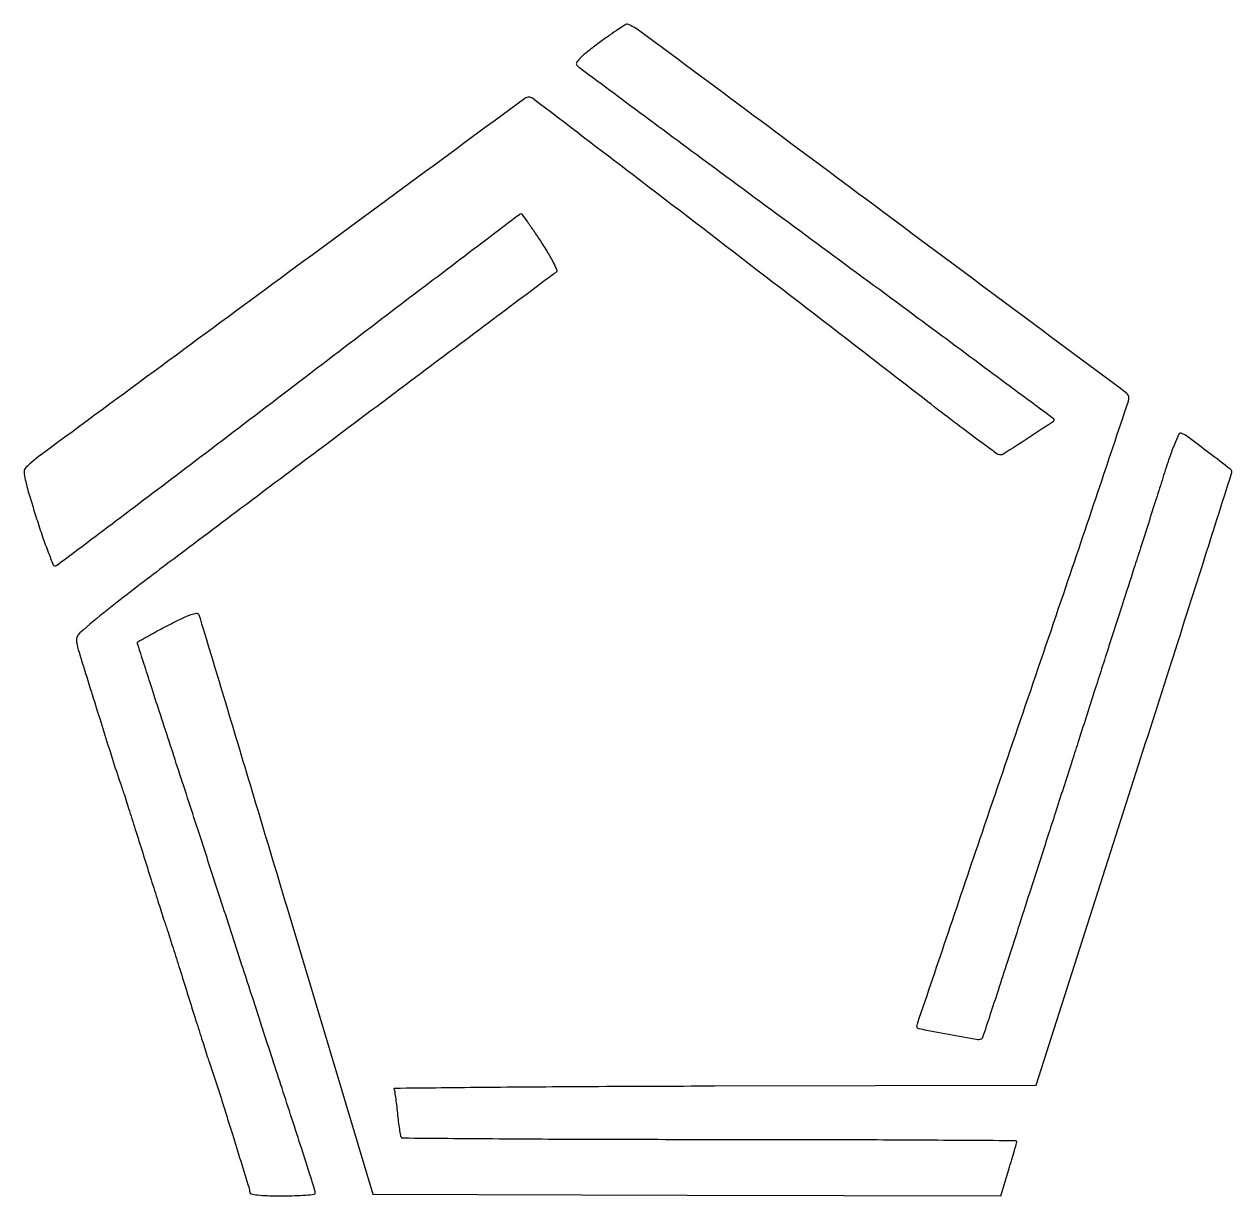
# Model space of a CAD drawing. Extents: x 1 to 388, y 0 to 376.
import ezdxf

# ---------------------------------------------------------------- set-up
doc = ezdxf.new("R2010")
doc.units = 0

msp = doc.modelspace()

# ---------------------------------------------------------------- linework, layer by layer
msp.add_lwpolyline([(185.208526, 369.882048, 0.008126), (181.395461, 366.990871, 0.0287), (179.089997, 364.959081, 0.045186), (177.857156, 363.497536, 0.341159), (177.897027, 362.652436, 0.056888), (178.781789, 361.824147, 0.000055), (200.917488, 345.388528, 0.00056), (225.67552, 327.053052, 0.000344), (254.888416, 305.5, -0.00039), (284.035301, 283.991491, -0.000647), (308.576259, 265.803125, -0.000022), (330.745061, 249.326892, -0.228628), (330.916109, 249, -0.26038), (330.445779, 248.089704, -0.001687), (322.613938, 242.94651, -0.002259), (314.8702, 237.948181, -0.168956), (313.439564, 237.607295, -0.13444), (312.691247, 237.895918, -0.000691), (306.245885, 242.662533, -0.003019), (298.926273, 248.160158, -0.001901), (290.439564, 254.665948, 0.000397), (235.690557, 296.897791, 0.001032), (196.178545, 327.196592, 0.000094), (163.814609, 351.898567, 0.164393), (162.528008, 352.333333, 0.160005), (161.220854, 351.904041, 0.000016), (82.83585, 294.189542, 0.000082), (6.620134, 238.049076, 0.029349), (1.183704, 233.528138, 0.223564), (0.683311, 232.269863, 0.037295), (1.045385, 229.622909, 0.020729), (2.16737, 225.264395, 0.003607), (4.683588, 217.147989, 0.005633), (6.602038, 211.341387, 0.009115), (8.378799, 206.452626, 0.003436), (9.985908, 202.354149, 0.309367), (10.499884, 202.009887, 0.160231), (11.230759, 202.258309, 0.000066), (32.941843, 218.61084, 0.000992), (57.051109, 236.849787, 0.000603), (85.493623, 258.509887, -0.000322), (113.90179, 280.169057, -0.000533), (137.900368, 298.401421, -0.000018), (159.621072, 314.865469, -0.171536), (159.993623, 314.984311, -0.233264), (160.302344, 314.819919, -0.001604), (162.09343, 312.310816, -0.005741), (164.120722, 309.380729, -0.003586), (166.430819, 305.905081, -0.008828), (168.837454, 302.081573, -0.020089), (170.485041, 299.093817, -0.018154), (171.512282, 296.838975, -0.364646), (171.299599, 296.17077, 0.019795), (170.462426, 295.594448, 0.000013), (148.032527, 278.806414, 0.000161), (123.049616, 260.093966, 0.000098), (93.583919, 238, 0.00041), (44.133377, 200.842363, 0.006379), (27.35029, 187.871123, 0.010906), (18.486433, 180.517358, 0.266144), (17.46896, 177.605897, 0.0291), (18.280006, 174.3231, 0.000475), (23.903426, 156.230254, 0.001158), (29.234498, 139.273638, 0.007994), (32.003075, 131, -0.007385), (32.583384, 129.272789, -0.000358), (34.421939, 123.50625, -0.000584), (36.593092, 116.65194, -0.000421), (39, 109, 0.000434), (41.407131, 101.348061, 0.000602), (43.578965, 94.49375, 0.00037), (45.418415, 88.727387, 0.007616), (46, 87, -0.007616), (46.581585, 85.272613, -0.00037), (48.421035, 79.50625, -0.000602), (50.592869, 72.651939, -0.000434), (53, 65, 0.000434), (55.407131, 57.348061, 0.000602), (57.578965, 50.49375, 0.00037), (59.418415, 44.727387, 0.007616), (60, 43, -0.008419), (62.586228, 35.277565, -0.001281), (67.44779, 19.768198, -0.000232), (72.789184, 2.54562, -0.075208), (73, 1.152005, 0.354833), (73.439681, 0.61045, 0.024411), (75.528636, 0.277429, 0.020843), (78.709417, 0.062086, 0.00648), (83.5, 0, 0.007456), (87.525996, 0.060037, 0.01238), (90.915625, 0.245235, 0.00601), (93.698252, 0.50017, 0.384248), (94, 0.834844, 0.074512), (93.825004, 2.0026, 0.002094), (92.310275, 6.870219, 0.001999), (89.695636, 15.036232, 0.000201), (83.369093, 34.5, -0.000044), (80.417785, 43.5701, -0.000026), (76.910779, 54.353125, -0.000026), (73.420455, 65.088683, -0.000046), (70.524639, 74, 0.000066), (63.564305, 95.416069, 0.000072), (56.771317, 116.297644, 0.000074), (50.24518, 136.339037, 0.000089), (44.087479, 155.22805, -0.000599), (41.37028, 163.59213, -0.00097), (39.081947, 170.712049, -0.000122), (37.057367, 177.0589, -0.077289), (37, 177.427807, -0.268796), (37.158189, 177.700801, -0.00156), (39.81261, 179.211192, -0.00589), (42.904101, 180.909808, -0.003643), (46.574843, 182.836508, -0.005853), (51.465248, 185.286067, -0.029818), (54.275257, 186.45112, -0.062041), (55.9553, 186.808323, -0.334156), (56.698665, 186.342884, -0.018516), (57.098122, 185.174307, -0.000018), (65.201571, 158.246959, -0.000183), (74.242603, 128.160355, -0.000112), (84.873822, 92.706133), (112.5, 0.5), (213.188029, 0.245226), (313.876058, -0.009549), (316.438029, 8.38984, 0.001876), (317.419861, 11.65259, 0.00284), (318.247421, 14.49974, 0.001085), (318.939116, 16.951102, 0.068318), (319, 17.394614, 0.41237), (318.752458, 17.64372, 0.000037), (290.082961, 17.822168, 0.000961), (258.306288, 17.956498, 0.000576), (220.559017, 18, -0.000728), (182.779528, 18.054975, -0.001205), (150.896266, 18.224594, -0.000069), (122.203864, 18.450332, -0.257798), (121.6455, 18.764576, -0.096603), (121.431392, 19.33174, -0.004556), (121.1062, 21.356526, -0.007359), (120.775612, 23.782856, -0.005213), (120.473145, 26.514576, 0.004848), (120.172844, 29.244939, 0.006874), (119.848827, 31.66697, 0.004148), (119.53235, 33.691927, 0.093454), (119.330537, 34.245321, -0.578179), (119.50338, 34.552605, -0.000061), (149.32045, 34.846515, -0.001139), (182.519812, 35.094132, -0.000678), (222.045644, 35.245321), (325.203538, 35.5), (356.57398, 133.5, 0.00015), (368.604318, 171.12127, 0.000249), (378.737518, 202.897221, 0.00001), (387.882771, 231.626389, 0.066097), (387.972212, 232.128838, 0.243939), (387.598001, 232.935462, 0.001318), (380.5754, 238.332562, 0.0034), (373.931217, 243.339825, 0.069391), (371.729418, 244.543993, 0.389534), (370.99267, 244.24887, 0.013993), (369.647929, 241.228757, 0.015879), (367.984702, 236.798821, 0.005379), (365.840328, 230.25471, -0.00044), (363.723663, 223.572853, -0.000265), (361.201025, 215.648259, -0.000265), (358.684496, 207.771751, -0.000464), (356.590328, 201.25, 0.000077), (352.785131, 189.431121, 0.000056), (348.571825, 176.332724, 0.00005), (343.870749, 161.707235, 0.000035), (338.584008, 145.25, -0.000134), (336.522814, 138.838005, -0.00007), (333.947882, 130.839063, -0.000069), (331.301791, 122.626903, -0.000106), (329.002632, 115.5, 0.000126), (326.477605, 107.671864, 0.000052), (323.057859, 97.056978, 0.000051), (319.390261, 85.664711, 0.000066), (316.018622, 75.183331, -0.000875), (312.994452, 65.834061, -0.00142), (310.388115, 57.901082, -0.000178), (308.04446, 50.843789, -0.116627), (307.830288, 50.496954, -0.243377), (306.511191, 50.077424, -0.002768), (297.113218, 51.739837, -0.002345), (287.649998, 53.513776, -0.359599), (287, 54.300689, -0.081645), (287.1326, 55.107327, -0.000029), (296.990125, 84.274429, -0.000482), (307.969324, 116.65136, -0.000293), (321.008935, 154.909365, 0.00047), (334.044684, 193.200599, 0.000769), (345.014072, 225.685876, 0.000068), (354.797111, 254.818629, 0.08895), (354.971321, 256, 0.228819), (354.266311, 257.351172, 0.000029), (275.649061, 315.87638, 0.000081), (198.164131, 373.532032, 0.071103), (194.118231, 375.729612, 0.235352), (193.678376, 375.682509, 0.002958), (191.245985, 374.106605, 0.007913), (188.431428, 372.194966, 0.00501)], format="xyb", close=True)

doc.saveas('drawing.dxf')
